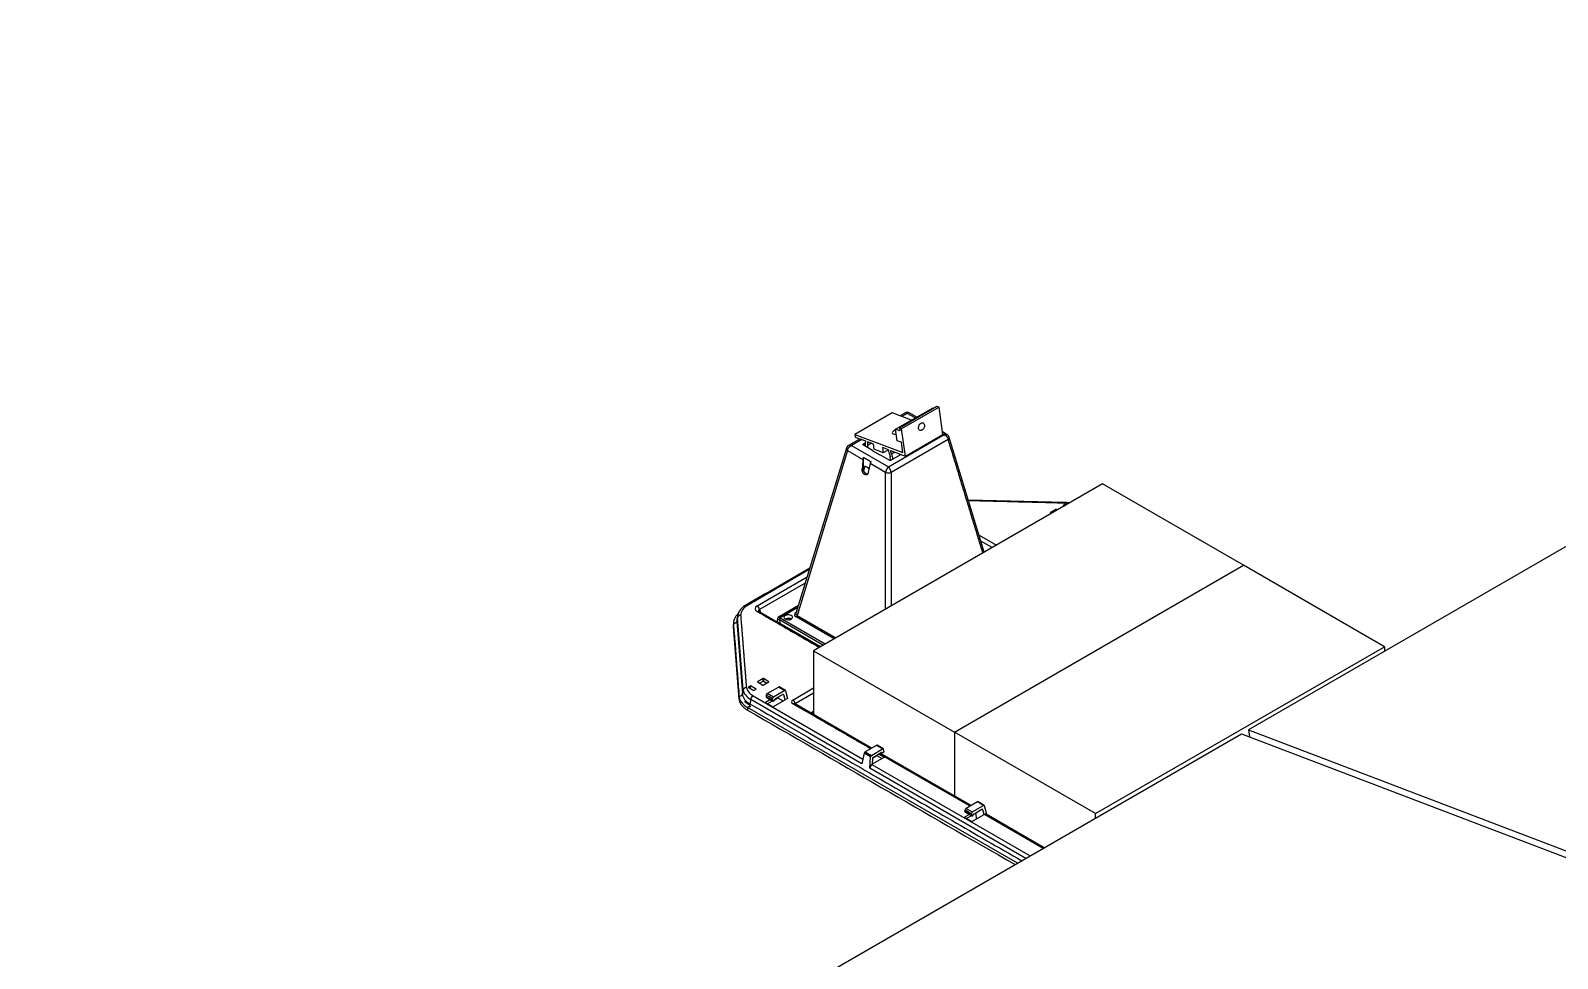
# Model space of a CAD drawing. Header units: feet. Extents: x 1518 to 2565, y 62 to 679.
# Drawn here: x 2290.5 to 2348.9, y 631 to 666.5 of the extents above; entities that cross this region are included whole.
import ezdxf

# ---------------------------------------------------------------- set-up
doc = ezdxf.new("R2010")
doc.units = ezdxf.units.FT
doc.header["$LTSCALE"] = 50
doc.header["$MEASUREMENT"] = 0

# ---------------------------------------------------------------- blocks, each defined once
blk = doc.blocks.new('Z1')
at = {"color": 1, "linetype": 'Continuous'}
for p, q in [((194.457, 185.273), (194.26, 185.159)), ((195.745, 185.484), (194.316, 184.66)), ((194.892, 185.108), (194.607, 185.273)), ((196.054, 184.437), (195.872, 184.542)), ((192.728, 184.275), (192.286, 184.02)), ((192.924, 184.052), (192.877, 184.024)), ((197.478, 179.947), (196.138, 184.334)), ((192.202, 183.916), (190.273, 177.6)), ((192.241, 183.833), (190.315, 177.528)), ((192.854, 183.137), (192.809, 183.111)), ((192.855, 183.149), (192.9, 183.175)), ((200.583, 181.84), (196.87, 181.937)), ((200.572, 181.784), (200.616, 181.759)), ((200.038, 181.425), (200.001, 181.446)), ((197.279, 180.597), (197.942, 180.215)), ((197.775, 180.119), (197.35, 180.364)), ((212.782, 176.332), (207.39, 179.444)), ((188.05, 177.551), (188.016, 177.401)), ((191.2, 176.323), (188.855, 177.676)), ((187.882, 177.247), (187.879, 177.145)), ((187.883, 177.21), (187.88, 177.108)), ((188.098, 174.33), (187.88, 177.108)), ((189.665, 177.436), (191.397, 176.436)), ((188.804, 174.982), (189.012, 174.862)), ((189.026, 174.862), (189.237, 174.984)), ((189.869, 174.656), (189.634, 174.792)), ((188.1, 174.432), (188.098, 174.33)), ((189.141, 174.4), (189.395, 174.253)), ((189.194, 174.153), (189.381, 174.261)), ((189.777, 174.505), (189.479, 174.333)), ((189.582, 174.393), (189.584, 174.378)), ((193.169, 172.451), (190.219, 174.154)), ((190.837, 173.797), (190.95, 173.862)), ((190.95, 173.788), (190.901, 173.76)), ((207.584, 173.153), (207.62, 172.885)), ((193.239, 172.111), (193.537, 172.283)), ((193.616, 172.427), (193.381, 172.562)), ((196.974, 170.255), (193.498, 172.261)), ((193.552, 172.288), (193.575, 172.274)), ((193.569, 172.28), (193.555, 172.288)), ((193.634, 172.339), (193.628, 172.403)), ((193.365, 172.169), (193.366, 172.185)), ((196.935, 170.233), (193.46, 172.239)), ((196.749, 170.007), (197.003, 169.861)), ((197.087, 169.941), (197.385, 170.113)), ((197.14, 169.956), (197.174, 169.742)), ((197.192, 169.983), (197.191, 170)), ((197.477, 170.264), (197.243, 170.399)), ((197.569, 169.911), (197.489, 170.247)), ((196.989, 169.869), (196.802, 169.761)), ((199.768, 168.641), (197.547, 169.924))]:
    blk.add_line(p, q, dxfattribs=at)
for points in [[(281.173, 188.894), (281.087, 189.527), (253.899, 199.89), (207.584, 173.153), (234.772, 162.79), (281.087, 189.527)], [(194.694, 184.994), (193.955, 185.276), (192.526, 184.451), (194.36, 183.753), (194.307, 184.146), (194.146, 184.207), (194.087, 184.643), (195.515, 185.468), (195.553, 185.454)], [(194.458, 183.616), (195.886, 184.44), (195.745, 185.484), (195.661, 185.516), (194.233, 184.691), (194.247, 184.582), (194.087, 184.643)], [(194.836, 185.076), (194.532, 185.252), (194.327, 185.134)], [(193.934, 183.694), (193.895, 183.83), (194.458, 183.616), (194.316, 184.66), (194.233, 184.691)], [(192.795, 184.249), (192.401, 184.022), (193.808, 183.209), (195.939, 184.44), (195.882, 184.472)], [(192.526, 184.451), (192.541, 184.347), (192.929, 184.199), (192.925, 184.079), (192.927, 183.996)], [(193.198, 183.839), (192.813, 184.061), (192.926, 184.126)], [(193.81, 183.861), (193.614, 183.747), (193.265, 183.88), (193.238, 184.081), (193.015, 184.166), (193.01, 184.026)], [(196.099, 184.251), (193.913, 182.989), (193.913, 177.889)], [(193.201, 183.826), (193.198, 183.839), (193.188, 183.834), (193.482, 183.664), (193.492, 183.669), (193.876, 183.448), (194.283, 183.682)], [(192.872, 183.045), (192.897, 183.157), (192.854, 183.132)], [(193.704, 177.768), (193.704, 182.989), (193.109, 183.332), (193.037, 183)], [(201.733, 169.953), (196.342, 173.066), (207.39, 179.444), (201.999, 182.557), (190.95, 176.179), (190.95, 173.732)], [(200.572, 181.733), (200.572, 181.784), (200.483, 181.733), (200.528, 181.708)], [(200.211, 181.525), (200.211, 181.576), (200.001, 181.454), (200, 181.446)], [(200.262, 181.554), (200.225, 181.576), (200.225, 181.533)], [(190.628, 178.764), (188.881, 177.755), (188.915, 177.642)], [(190.283, 177.634), (190.281, 177.635), (190.284, 177.637)], [(188.226, 174.523), (188.259, 174.687), (188.043, 177.449)], [(189.642, 177.369), (189.659, 177.233), (191.218, 176.333)], [(190.95, 176.179), (196.342, 173.066), (196.342, 170.619)], [(201.733, 169.776), (201.733, 169.953), (212.782, 176.332), (212.782, 176.154)], [(188.532, 174.731), (188.532, 174.833), (188.443, 174.782), (188.665, 174.654), (188.754, 174.705), (188.532, 174.833)], [(188.884, 174.936), (189.015, 175.012), (189.015, 175.112), (188.804, 174.991), (188.804, 174.983)], [(189.237, 174.984), (189.237, 174.992), (189.029, 175.112), (189.029, 175.012), (189.157, 174.938)], [(189.88, 174.639), (189.948, 174.355), (189.859, 174.304)], [(199.067, 168.237), (193.095, 171.684), (193.125, 172.12), (192.887, 172.257), (192.799, 171.855), (188.547, 174.31), (188.514, 174.147)], [(189.3, 174.308), (189.113, 174.2), (189.396, 174.036), (189.859, 174.304), (189.814, 174.49), (189.783, 174.508)], [(189.453, 174.303), (189.584, 174.378), (189.786, 174.261)], [(190.95, 174.56), (190.245, 174.152), (190.249, 174.136)], [(198.744, 168.05), (188.425, 174.008), (188.423, 173.905)], [(188.191, 135.899), (161.003, 146.263), (207.319, 173), (234.507, 162.637), (234.592, 162.004)], [(193.207, 172.056), (193.192, 171.835), (193.179, 171.828), (199.234, 168.333)], [(193.439, 172.227), (193.654, 172.103), (193.192, 171.835)], [(193.213, 172.081), (193.365, 172.169), (193.568, 172.052)], [(196.908, 169.915), (196.722, 169.807), (197.004, 169.644), (197.467, 169.911), (197.423, 170.097), (197.391, 170.116)], [(197.19, 169.985), (197.192, 169.983), (197.189, 169.984), (197.062, 169.911)], [(199.73, 168.619), (197.48, 169.919), (197.467, 169.911)]]:
    blk.add_lwpolyline(points, dxfattribs=at)
at = {"color": 1, "linetype": 'Continuous', "flags": 128}
blk.add_lwpolyline([(194.092, 184.603, 0.084906), (194.003, 184.573), (193.975, 184.552), (193.96, 184.53), (193.958, 184.508), (193.969, 184.487), (193.994, 184.471), (194.029, 184.46), (194.071, 184.456), (194.112, 184.457)], format="xyb", dxfattribs=at)
for points in [[(195.093, 184.608), (195.06, 184.595), (195.028, 184.596), (195, 184.609), (194.979, 184.635), (194.966, 184.67), (194.963, 184.712), (194.97, 184.757), (194.986, 184.801), (195.01, 184.84), (195.04, 184.87), (195.073, 184.889), (195.106, 184.895), (195.136, 184.888), (195.161, 184.868), (195.178, 184.837), (195.186, 184.798), (195.184, 184.754), (195.173, 184.709), (195.152, 184.667), (195.125, 184.633), (195.093, 184.608)], [(193.157, 184.112), (193.01, 184.026), (193.012, 183.946), (193.012, 183.946)], [(190.094, 177.521), (190.055, 177.538), (190.009, 177.547), (189.961, 177.548), (189.914, 177.541), (189.873, 177.526), (189.841, 177.504), (189.822, 177.479), (189.816, 177.451), (189.825, 177.423), (189.848, 177.399), (189.882, 177.379), (189.925, 177.366), (189.973, 177.36), (190.021, 177.364), (190.066, 177.375), (190.103, 177.393), (190.128, 177.417), (190.141, 177.444), (190.139, 177.472), (190.123, 177.498), (190.094, 177.521)]]:
    blk.add_lwpolyline(points, dxfattribs=at)
at = {"color": 1, "linetype": 'Continuous'}
for points in [[(193.884, 183.452, 0.093641), (193.855, 183.704), (193.809, 183.863), (193.586, 183.948), (193.614, 183.747)], [(194.06, 183.767), (193.934, 183.694, -0.053619), (193.969, 183.501)], [(190.785, 179.277), (188.42, 177.912, 0.267908), (188.355, 177.918)], [(188.881, 177.755, 0.21441), (188.79, 177.895), (190.7, 178.998)], [(190.342, 177.827), (189.665, 177.436, -0.214374), (189.63, 177.49), (190.37, 177.917)], [(191.738, 176.633), (190.281, 177.474, 0.214411), (190.315, 177.528), (191.802, 176.67)], [(188.008, 177.301), (188.226, 174.523, -0.335042), (188.1, 174.432)], [(189.585, 177.255), (189.572, 177.362, -0.194446), (189.642, 177.369), (191.327, 176.396)], [(189.655, 177.214, 0.073191), (189.659, 177.233, 0.116823), (189.619, 177.236)], [(190.013, 177.364), (190.013, 177.412, 0.161205), (189.864, 177.387)], [(190.245, 174.152, 0.214396), (190.154, 174.292), (190.95, 174.752)], [(188.547, 174.31, -0.214391), (188.637, 174.45), (192.836, 172.026)]]:
    blk.add_lwpolyline(points, format="xyb", dxfattribs=at)
for points in [[(189.411, 174.405), (189.178, 174.539), (189.61, 174.789), (189.843, 174.654)], [(193.59, 172.425), (193.357, 172.559), (192.924, 172.309), (193.157, 172.175)], [(197.452, 170.262), (197.219, 170.396), (196.786, 170.147), (197.019, 170.012)]]:
    blk.add_lwpolyline(points, close=True, dxfattribs=at)
for centre, radius, start, end in [((194.532, 185.143), 0.15, 59.565, 120.51266), ((193.808, 183.328), 0.355, 252.87002, 287.12893), ((189.99, 177.198), 0.215, 61.30808, 83.82258)]:
    blk.add_arc(centre, radius, start, end, dxfattribs=at)
for centre, major_axis, ratio, start_param, end_param in [((192.969, 183.539), (0.081, 0.172), 0.625261, 1.665167, 2.129628), ((193.24, 183.382), (0.106, 0.158), 0.525023, 1.753766, 2.218227), ((200.53, 181.307), (0.873, 0.01), 0.58407, 1.365273, 1.506427), ((200.008, 181.45), (0.01, 0), 0.577112, 2.356347, 3.926839), ((200.218, 181.572), (0.01, 0), 0.577464, 0.78555, 2.356042), ((189.053, 177.45), (1.012, -0.036), 0.578115, 3.023037, 3.205336), ((189.053, 177.556), (0.884, -0.009), 0.569484, 2.374893, 3.192149), ((188.997, 177.782), (0.289, 0), 0.560135, 2.371274, 3.911912), ((188.997, 177.676), (0.161, -0.035), 0.515325, 2.483147, 3.430551), ((190.428, 177.555), (0.206, 0), 0.560135, 2.371274, 3.911912), ((190.428, 177.596), (0.157, 0.014), 0.546347, 2.923281, 3.863021), ((189.642, 177.401), (0.0336, 0.0952), 0.66655, 0.661955, 2.215298), ((189.677, 177.388), (0.0048, 0.0521), 0.714042, 0.467769, 2.021112), ((189.269, 174.701), (1.011, -0.018), 0.564281, 3.198151, 3.926538), ((189.269, 174.807), (0.883, 0.01), 0.570393, 3.180009, 3.908396), ((188.811, 174.986), (0.01, 0), 0.577112, 2.356347, 3.926839), ((189.019, 174.866), (0.01, 0), 0.577464, 3.927143, 5.497635), ((189.022, 175.108), (0.01, 0), 0.577464, 0.78555, 2.356042), ((189.022, 175.008), (0.01, 0), 0.577464, 0.78555, 2.356042), ((189.23, 174.988), (0.01, 0), 0.577112, 5.497939, 7.068431), ((189.607, 174.75), (0.028, 0.0415), 0.525023, 0.036647, 0.821963), ((189.846, 174.612), (0.0214, 0.0453), 0.625261, 5.620286, 7.01655), ((189.244, 174.576), (1.018, 0.041), 0.575731, 3.16134, 3.889727), ((189.175, 174.5), (0.028, 0.0415), 0.525023, 0.821963, 2.375307), ((189.414, 174.362), (0.0214, 0.0453), 0.625261, 0.733364, 2.286708), ((189.78, 174.462), (0.0214, 0.0453), 0.625261, 5.620286, 7.01655), ((190.287, 174.22), (0.186, 0), 0.560135, 2.371274, 3.911912), ((190.287, 174.114), (0.0581, -0.0311), 0.394739, 2.57951, 3.050636), ((192.921, 172.27), (0.028, 0.0415), 0.525023, 0.821963, 2.218227), ((193.354, 172.52), (0.028, 0.0415), 0.525023, 0.036647, 0.821963), ((193.593, 172.382), (0.0214, 0.0453), 0.625261, 5.463207, 7.01655), ((193.187, 171.717), (0.056, 0.118), 0.625261, 0.733364, 2.129628), ((193.16, 172.132), (0.0214, 0.0453), 0.625261, 0.733364, 2.129628), ((193.242, 172.069), (0.0214, 0.0453), 0.625261, 0.733364, 2.129628), ((196.783, 170.108), (0.028, 0.0415), 0.525023, 0.821963, 2.375307), ((197.022, 169.97), (0.0214, 0.0453), 0.625261, 0.733364, 2.286708), ((197.216, 170.357), (0.028, 0.0415), 0.525023, 0.036647, 0.821963), ((197.388, 170.07), (0.0214, 0.0453), 0.625261, 5.620286, 7.01655), ((197.455, 170.219), (0.0214, 0.0453), 0.625261, 5.620286, 7.01655), ((197.488, 169.808), (0.056, 0.118), 0.625261, 6.231233, 7.01655)]:
    blk.add_ellipse(centre, major_axis=major_axis, ratio=ratio, start_param=start_param, end_param=end_param, dxfattribs=at)
for points, weights, degree, knots in [([(194.607, 185.273), (194.576, 185.291), (194.532, 185.252), (194.488, 185.291), (194.457, 185.273)], [1, 0.923895080954, 1, 0.923895080954, 1], 2, [0, 0, 0, 0.785317, 0.785317, 1.570634, 1.570634, 1.570634]), ([(192.287, 184.019), (192.282, 184.016), (192.264, 184.007), (192.238, 183.983), (192.214, 183.95), (192.206, 183.926), (192.202, 183.916), (192.197, 183.882), (192.212, 183.851), (192.241, 183.833), (192.439, 183.719), (192.637, 183.605), (192.835, 183.49), (192.827, 183.37), (192.819, 183.25), (192.811, 183.13), (192.825, 183.139), (192.84, 183.147), (192.854, 183.156), (192.854, 183.295), (192.854, 183.434), (192.854, 183.573), (192.949, 183.518), (193.044, 183.463), (193.139, 183.409)], [1, 1, 1, 1, 1, 1, 1, 0.894260916708, 0.894260916708, 1, 1, 1, 1, 1, 1, 1, 1, 1, 1, 1, 1, 1, 1, 1, 1], 3, [0, 0, 0, 0, 0.123195, 0.444559, 0.761209, 1, 1, 1, 2.141887, 2.141887, 2.141887, 3.141887, 3.141887, 3.141887, 4.141887, 4.141887, 4.141887, 5.141887, 5.141887, 5.141887, 6.141887, 6.141887, 6.141887, 7.141887, 7.141887, 7.141887, 7.141887]), ([(192.241, 183.833), (192.265, 183.97), (192.401, 184.022), (192.334, 184.047), (192.286, 184.02)], [1, 0.766044443119, 1, 0.923893681359, 1], 2, [0, 0, 0, 1.396263, 1.396263, 2.181588, 2.181588, 2.181588]), ([(196.053, 184.438), (196.005, 184.465), (195.939, 184.44), (196.075, 184.388), (196.099, 184.251)], [1, 0.925329653586, 1, 0.766044443119, 1], 2, [0, 0, 0, 0.777784, 0.777784, 2.174048, 2.174048, 2.174048]), ([(197.423, 179.915), (196.982, 181.361), (196.54, 182.806), (196.099, 184.251), (196.128, 184.269), (196.143, 184.3), (196.138, 184.334), (196.132, 184.348), (196.122, 184.375), (196.095, 184.407), (196.071, 184.428), (196.055, 184.436), (196.051, 184.438)], [1, 1, 1, 1, 0.886626114837, 0.886626114837, 1, 1, 1, 1, 1, 1, 1], 3, [0, 0, 0, 0, 1, 1, 1, 2.183595, 2.183595, 2.183595, 2.508434, 2.80002, 3.091496, 3.183595, 3.183595, 3.183595, 3.183595]), ([(193.037, 183), (193.035, 182.99), (193.033, 182.981), (193.009, 182.849), (192.902, 182.911), (192.795, 182.973), (192.809, 183.111), (192.81, 183.12), (192.811, 183.13)], [1, 0.999770716911, 1, 0.722641925187, 1, 0.722641925187, 1, 0.999770716911, 1], 2, [0, 0, 0, 0.042829, 0.042829, 1.569188, 1.569188, 3.095547, 3.095547, 3.138376, 3.138376, 3.138376]), ([(192.854, 183.143), (192.855, 183.146), (192.855, 183.149), (192.865, 183.241), (192.942, 183.227), (193.018, 183.212), (193.061, 183.111)], [1, 0.999975067537, 1, 0.82087293991, 1, 0.82087293991, 1], 2, [0, 0, 0, 0.014123, 0.014123, 1.22984, 1.22984, 2.445557, 2.445557, 2.445557]), ([(193.011, 182.928), (192.954, 182.924), (192.903, 182.992), (192.851, 183.06), (192.854, 183.137), (192.854, 183.14), (192.854, 183.143), (192.854, 183.149), (192.854, 183.156)], [1, 0.875143649841, 1, 0.875143649841, 1, 0.999975067537, 1, 0.999896996851, 1], 2, [0, 0, 0, 1.010127, 1.010127, 2.020255, 2.020255, 2.034378, 2.034378, 2.063084, 2.063084, 2.063084]), ([(192.897, 183.157), (192.899, 183.166), (192.9, 183.175), (192.906, 183.206), (192.922, 183.228)], [1, 0.999770716911, 1, 0.97483636348, 1], 2, [0, 0, 0, 0.0428291, 0.0428291, 0.4924502, 0.4924502, 0.4924502]), ([(193.913, 182.989), (193.897, 183.131), (193.808, 183.209), (193.719, 183.131), (193.704, 182.989)], [1, 0.766044443119, 1, 0.766044443119, 1], 2, [0, 0, 0, 1.396263, 1.396263, 2.792527, 2.792527, 2.792527]), ([(200.736, 181.828), (200.711, 181.831), (200.661, 181.838), (200.609, 181.839), (200.583, 181.84), (200.581, 181.833), (200.58, 181.825), (200.58, 181.817), (199.346, 181.849), (198.111, 181.881), (196.877, 181.913)], [1, 1, 1, 1, 1, 0.989362034489, 0.989362034489, 1, 1, 1, 1], 3, [0, 0, 0, 0, 0.496481, 1, 1, 1, 1.357766, 1.357766, 1.357766, 2.357766, 2.357766, 2.357766, 2.357766]), ([(188.259, 174.687), (188.277, 174.745), (188.326, 174.78), (188.387, 174.778), (188.315, 175.698), (188.243, 176.619), (188.17, 177.54), (188.11, 177.542), (188.06, 177.507), (188.043, 177.449), (188.031, 177.399), (188.02, 177.35), (188.008, 177.301), (187.991, 177.244), (187.942, 177.209), (187.883, 177.21), (187.955, 176.284), (188.028, 175.358), (188.1, 174.432), (188.104, 174.407), (188.111, 174.357), (188.145, 174.273), (188.205, 174.182), (188.299, 174.088), (188.383, 174.034), (188.425, 174.008), (188.473, 174.04), (188.505, 174.089), (188.514, 174.147), (191.979, 172.146), (195.444, 170.146), (198.909, 168.145)], [1, 0.86289960786, 0.86289960786, 1, 1, 1, 1, 0.86289960786, 0.86289960786, 1, 1, 1, 1, 0.86541756396, 0.86541756396, 1, 1, 1, 1, 1, 1, 1, 1, 1, 1, 1, 0.943007593617, 0.943007593617, 1, 1, 1, 1], 3, [0, 0, 0, 0, 1.305721, 1.305721, 1.305721, 2.305721, 2.305721, 2.305721, 3.611442, 3.611442, 3.611442, 4.611442, 4.611442, 4.611442, 5.904677, 5.904677, 5.904677, 6.904677, 6.904677, 6.904677, 7.063238, 7.22403, 7.447595, 7.67763, 7.904677, 7.904677, 7.904677, 8.737672, 8.737672, 8.737672, 9.737672, 9.737672, 9.737672, 9.737672]), ([(191.162, 176.301), (190.371, 176.757), (189.581, 177.214), (188.79, 177.67), (188.809, 177.684), (188.833, 177.686), (188.855, 177.676), (188.852, 177.678), (188.842, 177.684), (188.835, 177.692), (188.836, 177.691), (188.836, 177.691)], [1, 1, 1, 1, 0.910660879832, 0.910660879832, 1, 1, 1, 1, 1, 1], 3, [0, 0, 0, 0, 1, 1, 1, 2.047334, 2.047334, 2.047334, 2.310448, 2.789235, 3.047334, 3.047334, 3.047334, 3.047334]), ([(188.016, 177.401), (188.015, 177.398), (188.014, 177.394), (188.005, 177.348), (188.008, 177.301)], [1, 0.999979991321, 1, 0.996687051475, 1], 2, [0, 0, 0, 0.0126519, 0.0126519, 0.1754961, 0.1754961, 0.1754961]), ([(189.382, 174.277), (189.384, 174.244), (189.411, 174.251), (189.438, 174.258), (189.45, 174.294), (189.458, 174.321), (189.479, 174.333)], [1, 0.793353340283, 1, 0.793353340283, 1, 0.866025403782, 1], 2, [0, 0, 0, 1.308997, 1.308997, 2.617994, 2.617994, 3.665191, 3.665191, 3.665191]), ([(193.131, 172.429), (192.139, 173.002), (191.146, 173.575), (190.154, 174.148), (190.173, 174.162), (190.197, 174.164), (190.219, 174.154), (190.218, 174.155), (190.216, 174.156), (190.217, 174.155), (190.217, 174.155)], [1, 1, 1, 1, 0.905534246688, 0.905534246688, 1, 1, 1, 1, 1], 3, [0, 0, 0, 0, 1, 1, 1, 2.077692, 2.077692, 2.077692, 2.887371, 3.077692, 3.077692, 3.077692, 3.077692]), ([(193.634, 172.339), (193.636, 172.306), (193.61, 172.283), (193.585, 172.259), (193.569, 172.28), (193.557, 172.295), (193.537, 172.283)], [1, 0.793353340283, 1, 0.793353340283, 1, 0.866025403781, 1], 2, [0, 0, 0, 1.308997, 1.308997, 2.617994, 2.617994, 3.665191, 3.665191, 3.665191]), ([(196.991, 169.885), (196.993, 169.852), (197.02, 169.859), (197.047, 169.865), (197.058, 169.902), (197.067, 169.929), (197.087, 169.941)], [1, 0.793353340291, 1, 0.793353340291, 1, 0.866025403782, 1], 2, [0, 0, 0, 1.308997, 1.308997, 2.617994, 2.617994, 3.665191, 3.665191, 3.665191])]:
    blk.add_rational_spline(points, weights, degree=degree, knots=knots, dxfattribs=at)
for points, knots in [([(193.873, 183.616), (193.873, 183.611), (193.872, 183.602), (193.875, 183.594), (193.876, 183.591)], [0, 0, 0, 0, 0.613477, 1, 1, 1, 1]), ([(190.801, 179.33), (189.986, 178.86), (189.171, 178.389), (188.355, 177.918), (188.341, 177.909), (188.299, 177.884), (188.236, 177.838), (188.172, 177.777), (188.119, 177.71), (188.08, 177.64), (188.058, 177.588), (188.053, 177.559), (188.052, 177.556)], [0, 0, 0, 0, 1, 1, 1, 1.096082, 1.276163, 1.455925, 1.633589, 1.807464, 1.976415, 2, 2, 2, 2]), ([(188.062, 177.588), (188.056, 177.583), (188.015, 177.55), (187.958, 177.479), (187.906, 177.384), (187.882, 177.293), (187.882, 177.238), (187.883, 177.21)], [0, 0, 0, 0, 0.04437, 0.310232, 0.583798, 0.79017, 1, 1, 1, 1]), ([(188.098, 174.33), (188.099, 174.319), (188.103, 174.29), (188.112, 174.25), (188.127, 174.209), (188.144, 174.174), (188.165, 174.136), (188.183, 174.112), (188.192, 174.1), (188.2, 174.09), (188.221, 174.063), (188.255, 174.029), (188.294, 173.993), (188.332, 173.964), (188.375, 173.933), (188.407, 173.914), (188.423, 173.905), (191.834, 171.936), (195.244, 169.967), (198.654, 167.998)], [0, 0, 0, 0, 0.139684, 0.369523, 0.500285, 0.666893, 0.833444, 1, 1, 1, 1.13904, 1.368686, 1.499668, 1.666348, 1.833127, 2, 2, 2, 3, 3, 3, 3]), ([(189.134, 174.42), (189.217, 174.373), (189.299, 174.325), (189.382, 174.277), (189.381, 174.299), (189.38, 174.321), (189.378, 174.342), (189.299, 174.388), (189.219, 174.434), (189.14, 174.48), (189.138, 174.46), (189.136, 174.44), (189.134, 174.42), (189.134, 174.417), (189.134, 174.409), (189.137, 174.402), (189.141, 174.4), (189.142, 174.399)], [0, 0, 0, 0, 1, 1, 1, 2, 2, 2, 3, 3, 3, 4, 4, 4, 4.361853, 4.819286, 5, 5, 5, 5]), ([(196.751, 170.007), (196.75, 170.007), (196.746, 170.009), (196.742, 170.017), (196.742, 170.025), (196.742, 170.028), (196.744, 170.048), (196.746, 170.068), (196.748, 170.088), (196.828, 170.042), (196.907, 169.996), (196.987, 169.95), (196.988, 169.928), (196.989, 169.907), (196.991, 169.885), (196.908, 169.933), (196.825, 169.98), (196.742, 170.028)], [0, 0, 0, 0, 0.180711, 0.638134, 1, 1, 1, 2, 2, 2, 3, 3, 3, 4, 4, 4, 5, 5, 5, 5])]:
    blk.add_open_spline(points, degree=3, knots=knots, dxfattribs=at)

msp = doc.modelspace()

# ---------------------------------------------------------------- block references
msp.add_blockref('Z1', (2129.486, 466.586))

doc.saveas('drawing.dxf')
